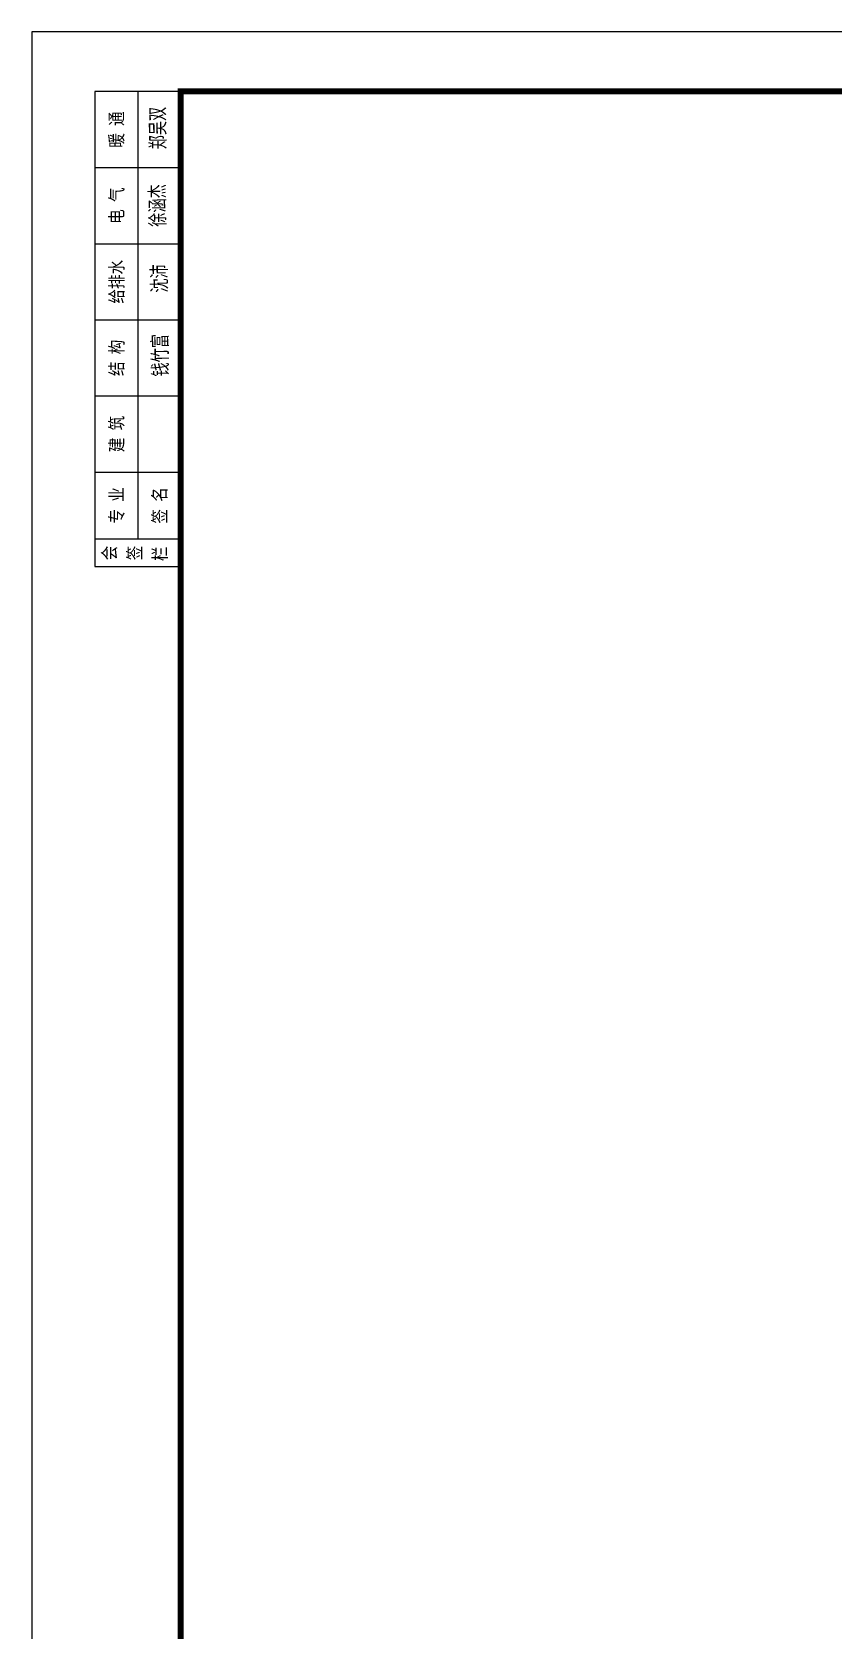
# Model space of a CAD drawing. Extents: x 79570 to 678837, y -1139230 to -612789.
# Drawn here: x 518391 to 531861, y -771498 to -744630 of the extents above; entities that cross this region are included whole.
import ezdxf
from ezdxf.enums import TextEntityAlignment as Align

# ---------------------------------------------------------------- set-up
doc = ezdxf.new("R2010")
doc.units = 0
doc.header["$LTSCALE"] = 1000
doc.header["$MEASUREMENT"] = 0
doc.layers.add('4', color=4, linetype='Continuous')
doc.layers.add('结-图框', color=6, linetype='Continuous')
doc.layers.add('ys-notprint', color=7, linetype='Continuous', plot=False)
doc.styles.add('蓝绿图框', font='', dxfattribs={"width": 0.7})
doc.styles.get('蓝绿图框').set_extended_font_data('SimSun')

# ---------------------------------------------------------------- blocks, each defined once
blk = doc.blocks.new('template_浙_标准图框A1_A1_0.0000_1bed4683cac0ca9b963c039433737638')
at = {"layer": '结-图框'}
for p, q in [((10.6, 584), (10.6, 504.13)), ((25, 584), (10.6, 584)), ((17.8, 584), (17.8, 508.8)), ((831, 584), (25, 584)), ((10.6, 571.2), (25, 571.2)), ((10.6, 558.4), (25, 558.4)), ((10.6, 545.6), (25, 545.6)), ((10.6, 532.8), (25, 532.8)), ((10.6, 520), (25, 520)), ((10.6, 508.8), (25, 508.8)), ((10.6, 504.13), (25, 504.13))]:
    blk.add_line(p, q, dxfattribs=at)
blk.add_lwpolyline([(0, 0), (841, 0), (841, 594), (0, 594)], close=True, dxfattribs=at)
at = {"layer": '结-图框', "const_width": 1}
blk.add_lwpolyline([(25, 584), (25, 10), (831, 10), (831, 584)], close=True, dxfattribs=at)
at = {"color": 6, "style": '蓝绿图框', "width": 0.7}
for tag, p in [('专业审定', (782.48, 167.5)), ('专业审核', (782.48, 158.5)), ('项目经理', (782.48, 149.5)), ('专业负责', (782.48, 140.5)), ('专业校对', (782.48, 131.5)), ('专业设计', (782.48, 122.5)), ('专业制图', (782.48, 113.5))]:
    blk.add_attdef(tag, text='', height=3, dxfattribs=at).set_placement(p, align=Align.MIDDLE)
for tag, height, p in [('日期', 3, (821.45, 113.5)), ('建设单位', 3.5, (796, 97.72)), ('项目名称', 3.5, (796, 76.96)), ('子项名称', 3.5, (796.26, 63.69)), ('图纸名称', 3.5, (796.28, 51.48)), ('图纸名称', 3.5, (796.38, 46.45)), ('图纸名称', 3.5, (796.48, 41.64)), ('项目编号', 3, (796.15, 32.75)), ('图号', 3, (789.2, 23.5)), ('修改版次', 3, (823.75, 23.5))]:
    blk.add_attdef(tag, text='', height=height, dxfattribs=at).set_placement(p, align=Align.MIDDLE_CENTER)
at = {"layer": 'ys-notprint', "color": 6, "style": '蓝绿图框', "width": 0.7}
for tag, p in [('暖通', (21.09, 577.84)), ('电气', (21.02, 564.82)), ('给排水', (21.35, 552.55)), ('结构', (21.47, 539.64)), ('建筑', (21.4, 526.53))]:
    blk.add_attdef(tag, text='', height=2.5, rotation=90.7801, dxfattribs=at).set_placement(p, align=Align.MIDDLE)
blk.add_attdef('设计发图章', text='', height=3, dxfattribs=at).set_placement((747.09, 465.48), align=Align.MIDDLE)
at = {"layer": '结-图框', "style": '蓝绿图框', "width": 0.8}
for s, p in [('暖 通', (14.21, 577.6)), ('电 气', (14.24, 564.8)), ('给排水', (14.24, 552)), ('结 构', (14.24, 539.2)), ('建 筑', (14.23, 526.4)), ('专 业', (14.24, 514.4)), ('签 名', (21.46, 514.4))]:
    blk.add_text(s, height=2.24, rotation=90, dxfattribs=at).set_placement(p, align=Align.MIDDLE_CENTER)
for s, p in [('会', (14.81, 505.18)), ('签', (19.05, 505.18)), ('栏', (23.29, 505.05))]:
    blk.add_text(s, height=2.24, rotation=90, dxfattribs=at).set_placement(p, align=Align.BOTTOM_LEFT)
at = {"layer": '结-图框', "style": '蓝绿图框', "width": 0.7}
for tag, p in [('项目经理', (792.5, 572)), ('专业负责', (792.5, 564)), ('专业设计', (792.5, 556))]:
    blk.add_attdef(tag, text='', height=3.5, dxfattribs=at).set_placement(p, align=Align.MIDDLE_CENTER)

msp = doc.modelspace()

# ---------------------------------------------------------------- block references
at = {"layer": '4'}
ref = msp.add_blockref('template_浙_标准图框A1_A1_0.0000_1bed4683cac0ca9b963c039433737638', (518391.3, -804029.7), dxfattribs=dict(at, xscale=100, yscale=100, zscale=100))
ref.add_attrib('结构', '钱竹富', dxfattribs={"layer": 'ys-notprint', "color": 6, "height": 250, "rotation": 90.78007, "style": '蓝绿图框', "width": 0.7}).set_placement((520538.3, -750065.5), align=Align.MIDDLE)
ref.add_attrib('给排水', '沈沛', dxfattribs={"layer": 'ys-notprint', "color": 6, "height": 250, "rotation": 90.78007, "style": '蓝绿图框', "width": 0.7}).set_placement((520526.2, -748774.7), align=Align.MIDDLE)
ref.add_attrib('暖通', '郑吴双', dxfattribs={"layer": 'ys-notprint', "color": 6, "height": 250, "rotation": 90.78007, "style": '蓝绿图框', "width": 0.7}).set_placement((520499.9, -746245.7), align=Align.MIDDLE)
ref.add_attrib('电气', '徐涵杰', dxfattribs={"layer": 'ys-notprint', "color": 6, "height": 250, "rotation": 90.78007, "style": '蓝绿图框', "width": 0.7}).set_placement((520493.3, -747547.7), align=Align.MIDDLE)

doc.saveas('drawing.dxf')
